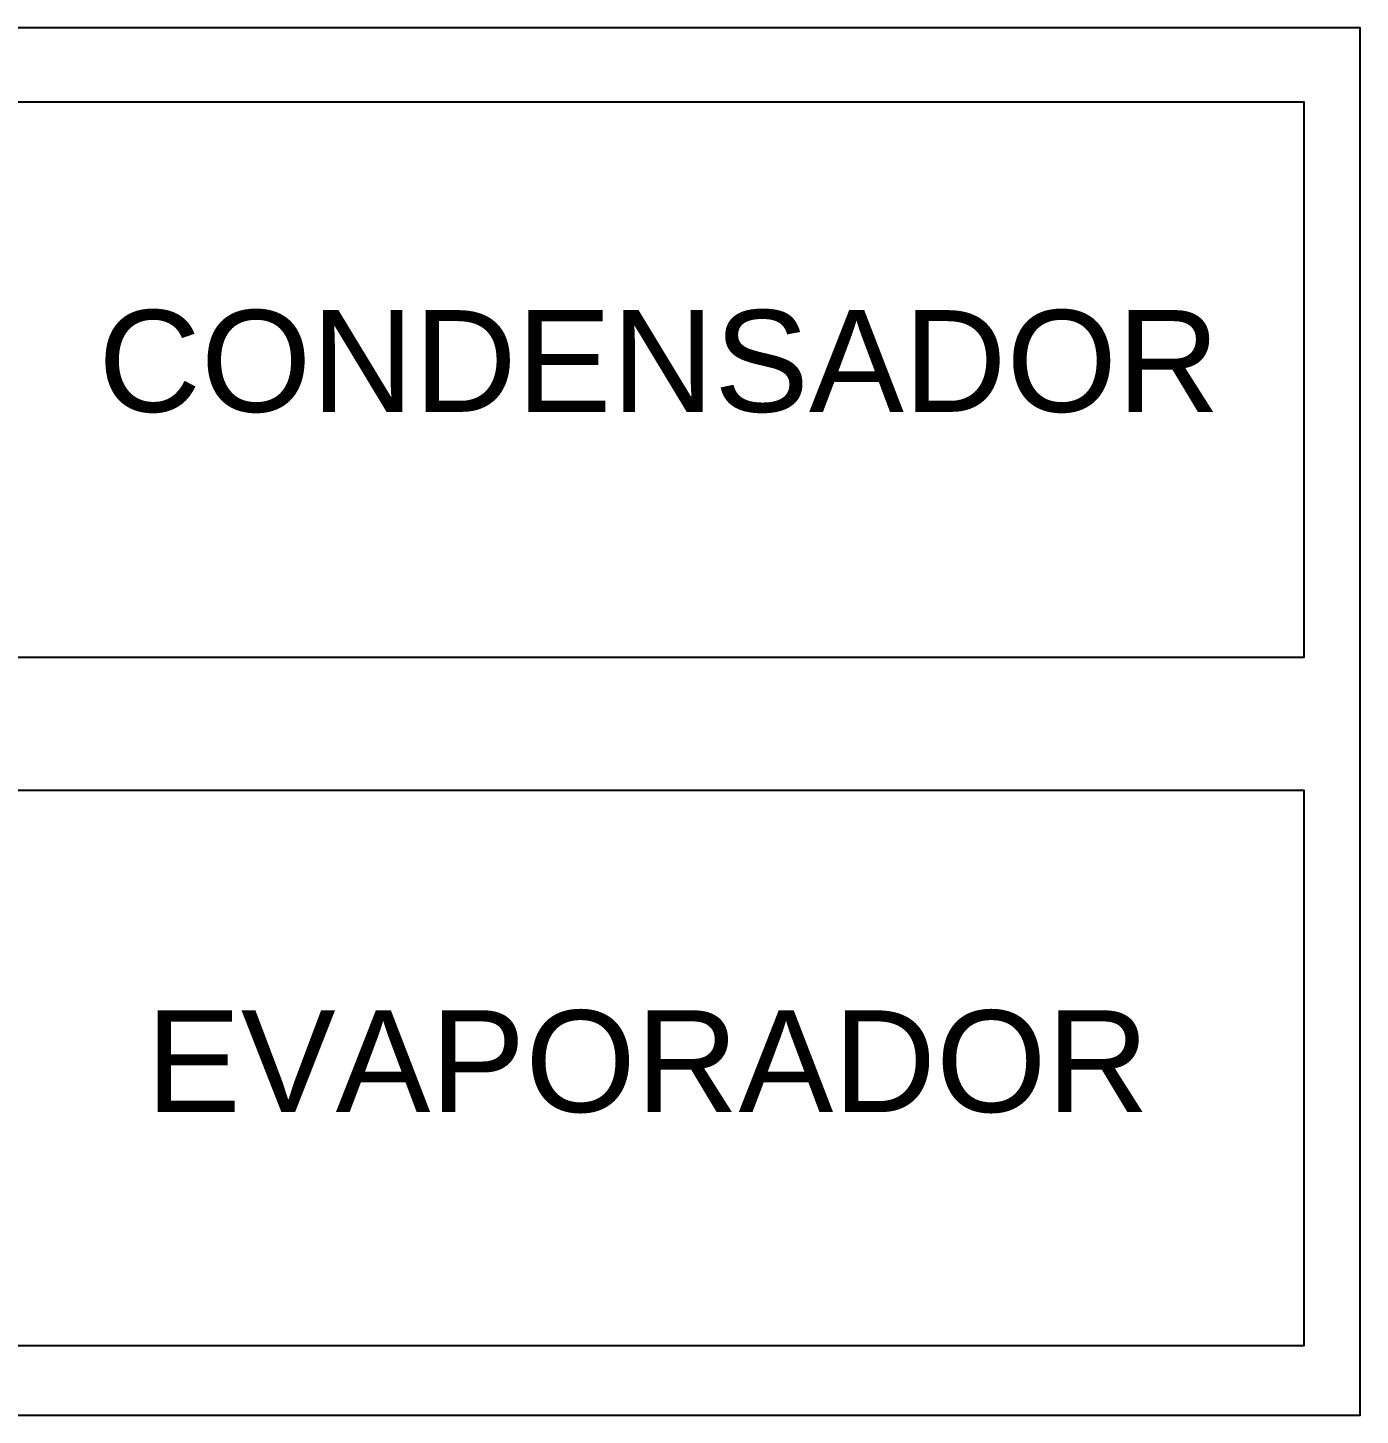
# Model space of a CAD drawing. Header units: millimetres. Extents: x -3738 to 3262, y -2165 to 2136.
# Drawn here: x 844.2 to 1132.3, y -1167.2 to -867.2 of the extents above; entities that cross this region are included whole.
import ezdxf

# ---------------------------------------------------------------- set-up
doc = ezdxf.new("R2010")
doc.units = ezdxf.units.MM
doc.styles.get("Standard").update_dxf_attribs({"font": 'arial.ttf'})

msp = doc.modelspace()

# ---------------------------------------------------------------- linework, layer by layer
for points in [[(832.31, -1135.02), (832.31, -1167.22), (1132.31, -1167.22), (1132.31, -867.22), (832.31, -867.22), (832.31, -898.64)], [(840.2, -985.55), (840.2, -1003.29), (1120.2, -1003.29), (1120.2, -883.29), (840.2, -883.29), (840.2, -898.64)], [(840.2, -1135.02), (840.2, -1152.16), (1120.2, -1152.16), (1120.2, -1032.16), (840.2, -1032.16), (840.2, -1048.12)]]:
    msp.add_lwpolyline(points)

# ---------------------------------------------------------------- texts
at = {"char_height": 22, "attachment_point": 4}
for s, width, heights, insert in [('\\pxqc;CONDENSADOR', 277.6378, [115.68], (841.88, -939.43)), ('\\pxqc;EVAPORADOR', 277.3859, [115.58], (839.56, -1090.83))]:
    msp.add_mtext_dynamic_manual_height_columns(s, width=width, gutter_width=12.5, heights=heights, dxfattribs=dict(at, insert=insert))

doc.saveas('drawing.dxf')
